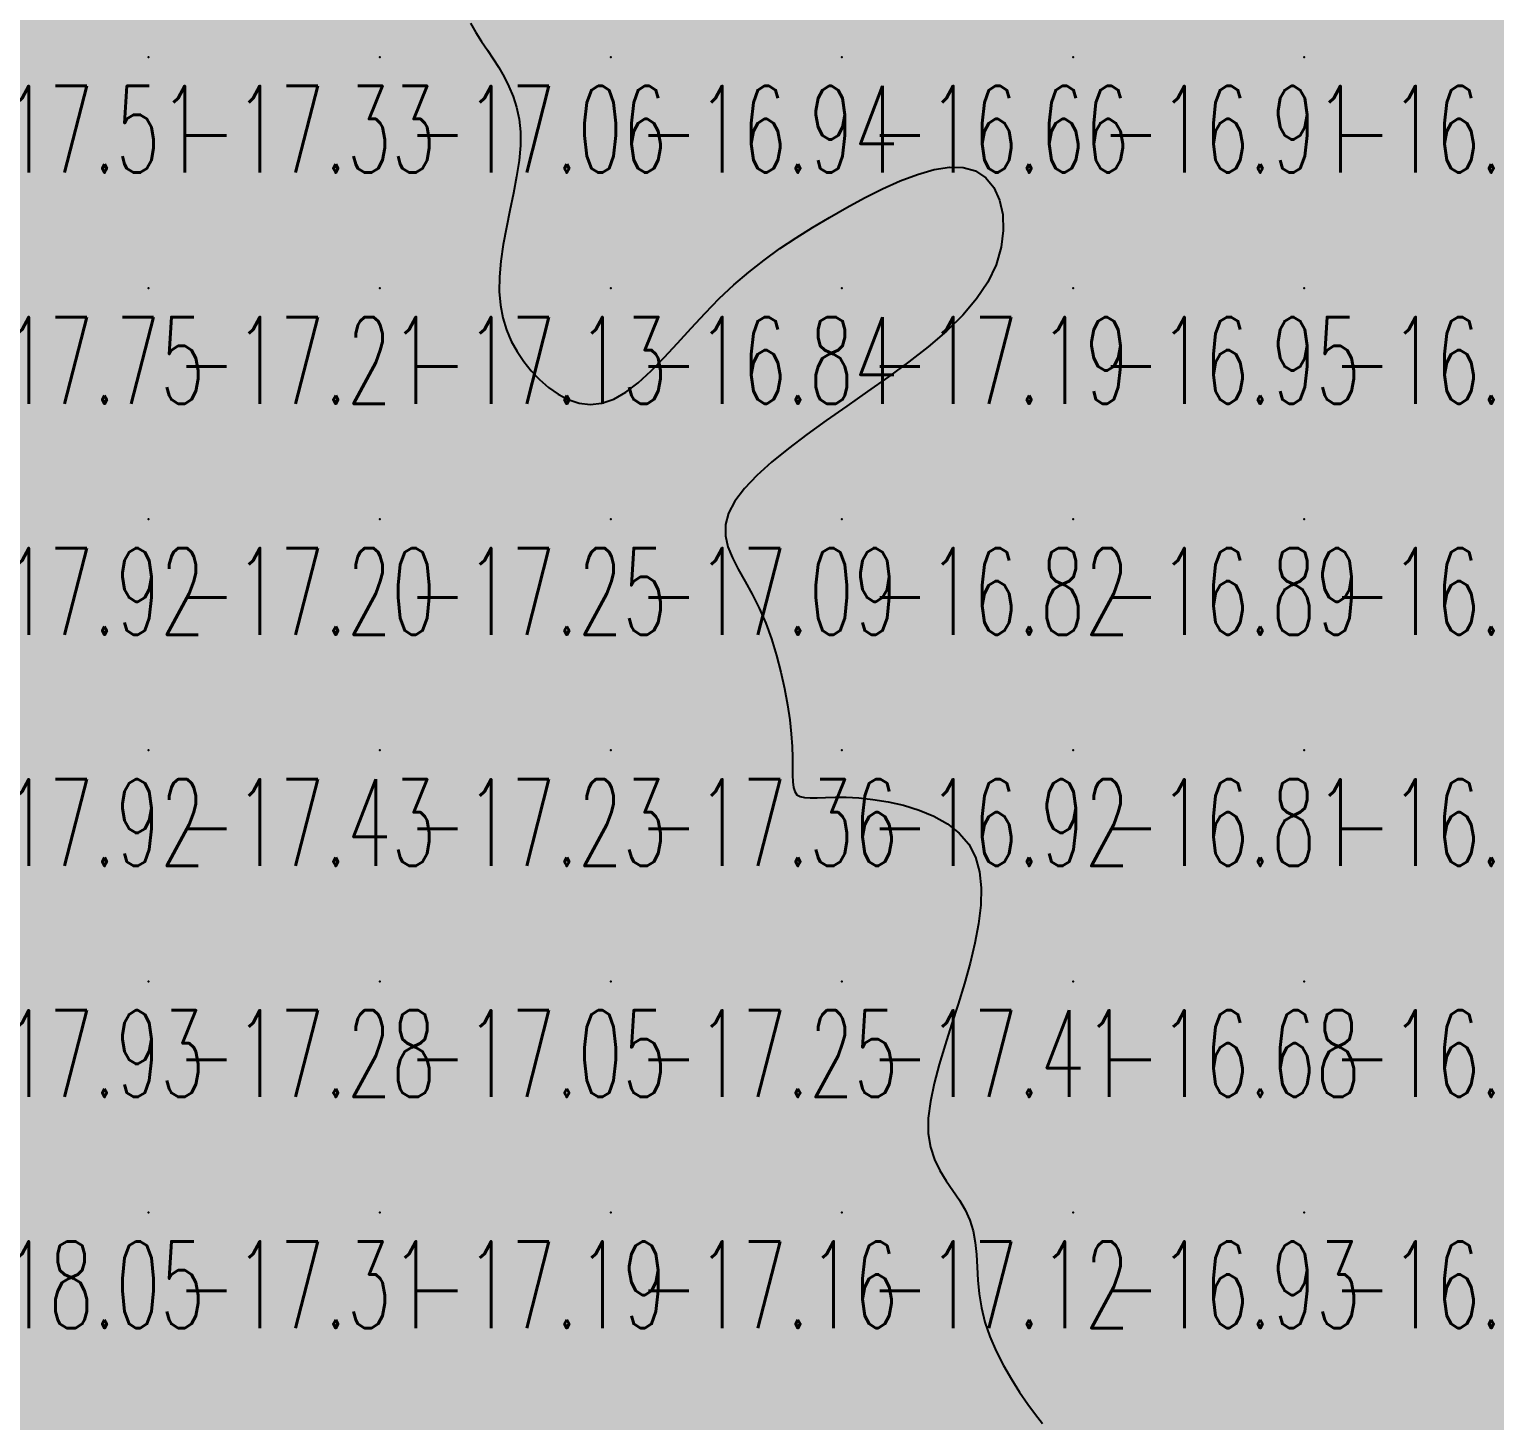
# Model space of a CAD drawing. Header units: millimetres. Extents: x 88261 to 90953, y 390274 to 392322.
# Drawn here: x 89475.1 to 89538.5, y 391018.2 to 391078.4 of the extents above; entities that cross this region are included whole.
import ezdxf
from ezdxf.enums import TextEntityAlignment as Align

# ---------------------------------------------------------------- set-up
doc = ezdxf.new("R2010")
doc.units = ezdxf.units.MM
doc.header["$LTSCALE"] = 25
for name, color, linetype in [('CN_03_00', 7, 'Continuous'), ('COTEAlt', 7, 'Continuous'), ('TN_COLORIAGE', 7, 'Continuous')]:
    doc.layers.add(name, color=color, linetype=linetype)
doc.styles.add('Simplex 1.0', font='Simplex.shx', dxfattribs={"width": 0.99, "height": 2.5})
doc.styles.get("Standard").update_dxf_attribs({"font": 'times.ttf'})

# ---------------------------------------------------------------- blocks, each defined once
blk = doc.blocks.new('COTE')
at = {"color": 0}
blk.add_point((0, 0), dxfattribs=at)
at = {"layer": 'COTEAlt'}
blk.add_attdef('ALT', text='', height=3.75, dxfattribs=at).set_placement((1.25, -1.25), align=Align.TOP_LEFT)

msp = doc.modelspace()

# ---------------------------------------------------------------- linework, layer by layer
at = {"layer": 'CN_03_00', "elevation": -17, "flags": 128}
msp.add_lwpolyline([(89494.175, 391078.706), (89494.409, 391078.297), (89494.655, 391077.909), (89494.907, 391077.533), (89495.159, 391077.159), (89495.403, 391076.779), (89495.634, 391076.385), (89495.843, 391075.971), (89496.025, 391075.533), (89496.172, 391075.063), (89496.278, 391074.556), (89496.335, 391074.007), (89496.336, 391073.408), (89496.279, 391072.758), (89496.175, 391072.065), (89496.039, 391071.343), (89495.887, 391070.604), (89495.734, 391069.861), (89495.596, 391069.126), (89495.488, 391068.412), (89495.426, 391067.732), (89495.422, 391067.095), (89495.474, 391066.501), (89495.581, 391065.947), (89495.739, 391065.43), (89495.943, 391064.946), (89496.192, 391064.492), (89496.48, 391064.066), (89496.805, 391063.663), (89497.163, 391063.284), (89497.551, 391062.941), (89497.968, 391062.647), (89498.41, 391062.417), (89498.874, 391062.266), (89499.357, 391062.208), (89499.858, 391062.257), (89500.373, 391062.429), (89500.9, 391062.731), (89501.439, 391063.147), (89501.991, 391063.655), (89502.555, 391064.232), (89503.132, 391064.856), (89503.722, 391065.505), (89504.326, 391066.156), (89504.944, 391066.787), (89505.577, 391067.379), (89506.224, 391067.935), (89506.887, 391068.456), (89507.566, 391068.949), (89508.262, 391069.418), (89508.976, 391069.868), (89509.708, 391070.302), (89510.46, 391070.726), (89511.229, 391071.14), (89512.004, 391071.53), (89512.772, 391071.876), (89513.519, 391072.161), (89514.232, 391072.366), (89514.897, 391072.472), (89515.5, 391072.46), (89516.029, 391072.313), (89516.471, 391072.017), (89516.818, 391071.59), (89517.064, 391071.052), (89517.203, 391070.427), (89517.229, 391069.737), (89517.135, 391069.005), (89516.915, 391068.252), (89516.563, 391067.501), (89516.077, 391066.771), (89515.473, 391066.062), (89514.769, 391065.374), (89513.986, 391064.702), (89513.143, 391064.045), (89512.261, 391063.4), (89511.359, 391062.765), (89510.456, 391062.137), (89509.573, 391061.515), (89508.725, 391060.9), (89507.931, 391060.295), (89507.206, 391059.702), (89506.568, 391059.124), (89506.033, 391058.563), (89505.618, 391058.022), (89505.34, 391057.503), (89505.208, 391057.006), (89505.208, 391056.525), (89505.315, 391056.048), (89505.508, 391055.567), (89505.762, 391055.071), (89506.056, 391054.55), (89506.367, 391053.995), (89506.671, 391053.395), (89506.949, 391052.745), (89507.198, 391052.057), (89507.417, 391051.344), (89507.607, 391050.623), (89507.765, 391049.908), (89507.894, 391049.214), (89507.991, 391048.557), (89508.057, 391047.952), (89508.093, 391047.41), (89508.108, 391046.933), (89508.111, 391046.519), (89508.113, 391046.166), (89508.122, 391045.871), (89508.15, 391045.633), (89508.206, 391045.45), (89508.299, 391045.319), (89508.44, 391045.237), (89508.631, 391045.195), (89508.874, 391045.183), (89509.174, 391045.188), (89509.531, 391045.202), (89509.949, 391045.212), (89510.431, 391045.208), (89510.978, 391045.18), (89511.589, 391045.117), (89512.244, 391045.013), (89512.918, 391044.861), (89513.588, 391044.656), (89514.229, 391044.392), (89514.817, 391044.062), (89515.327, 391043.66), (89515.735, 391043.181), (89516.022, 391042.621), (89516.196, 391041.987), (89516.269, 391041.288), (89516.252, 391040.534), (89516.159, 391039.733), (89516.002, 391038.896), (89515.794, 391038.032), (89515.546, 391037.15), (89515.273, 391036.259), (89514.989, 391035.371), (89514.712, 391034.495), (89514.456, 391033.641), (89514.239, 391032.821), (89514.077, 391032.043), (89513.986, 391031.319), (89513.982, 391030.658), (89514.075, 391030.068), (89514.25, 391029.539), (89514.485, 391029.058), (89514.758, 391028.611), (89515.046, 391028.186), (89515.329, 391027.77), (89515.584, 391027.348), (89515.788, 391026.909), (89515.928, 391026.442), (89516.015, 391025.946), (89516.066, 391025.424), (89516.1, 391024.877), (89516.135, 391024.31), (89516.189, 391023.723), (89516.281, 391023.119), (89516.428, 391022.5), (89516.644, 391021.871), (89516.918, 391021.241), (89517.236, 391020.623), (89517.58, 391020.027), (89517.937, 391019.467), (89518.29, 391018.952), (89518.625, 391018.496), (89518.925, 391018.11)], dxfattribs=at)
at = {"layer": 'TN_COLORIAGE', "color": 193}
for points in [[(89470.249, 391077.239, -17.182), (89480.249, 391077.239, -17.182), (89480.249, 391087.239, -17.182)], [(89470.249, 391087.239, -17.182), (89470.249, 391077.239, -17.182), (89480.249, 391087.239, -17.182)], [(89480.249, 391077.239, -17.084), (89490.249, 391077.239, -17.084), (89490.249, 391087.239, -17.084)], [(89480.249, 391087.239, -17.084), (89480.249, 391077.239, -17.084), (89490.249, 391087.239, -17.084)], [(89490.249, 391087.239, -17), (89493.682, 391087.239, -17), (89490.249, 391077.239, -17), (89493.016, 391080.006, -17)], [(89493.016, 391080.006, -17.062), (89495.234, 391077.239, -17.062), (89490.249, 391077.239, -17.062)], [(89470.249, 391067.239, -17.327), (89480.249, 391067.239, -17.327), (89480.249, 391077.239, -17.327)], [(89470.249, 391077.239, -17.327), (89470.249, 391067.239, -17.327), (89480.249, 391077.239, -17.327)], [(89480.249, 391067.239, -17.062), (89490.249, 391067.239, -17.062), (89490.249, 391077.239, -17.062)], [(89480.249, 391077.239, -17.062), (89480.249, 391067.239, -17.062), (89490.249, 391077.239, -17.062)], [(89490.249, 391067.239, -17), (89497.002, 391073.992, -17), (89490.249, 391077.239, -17), (89495.234, 391077.239, -17)], [(89494.776, 391067.239, -17.129), (89497.002, 391073.992, -17.129), (89490.249, 391067.239, -17.129)], [(89516.971, 391073.962, -17.187), (89518.04, 391067.239, -17.187), (89510.249, 391067.239, -17.187)], [(89510.249, 391070.788, -17.187), (89516.971, 391073.962, -17.187), (89510.249, 391067.239, -17.187)], [(89510.249, 391070.788, -17.187), (89504.792, 391067.239, -17.187), (89510.249, 391067.239, -17.187)], [(89470.249, 391057.239, -17.211), (89480.249, 391057.239, -17.211), (89480.249, 391067.239, -17.211)], [(89470.249, 391067.239, -17.211), (89470.249, 391057.239, -17.211), (89480.249, 391067.239, -17.211)], [(89480.249, 391057.239, -17.129), (89490.249, 391057.239, -17.129), (89490.249, 391067.239, -17.129)], [(89480.249, 391067.239, -17.129), (89480.249, 391057.239, -17.129), (89490.249, 391067.239, -17.129)], [(89490.249, 391057.239, -17), (89496.451, 391063.441, -17), (89490.249, 391067.239, -17), (89494.776, 391067.239, -17)], [(89510.249, 391067.239, -17), (89510.249, 391062.087, -17), (89500.249, 391057.239, -17), (89503.702, 391057.239, -17)], [(89510.249, 391067.239, -17), (89504.792, 391067.239, -17), (89500.249, 391057.239, -17), (89500.249, 391060.973, -17)], [(89510.249, 391062.087, -17.187), (89518.04, 391067.239, -17.187), (89510.249, 391067.239, -17.187)], [(89490.249, 391057.239, -17), (89496.451, 391063.441, -17), (89500.249, 391057.239, -17), (89500.249, 391060.973, -17)], [(89470.249, 391047.239, -17.201), (89480.249, 391047.239, -17.201), (89480.249, 391057.239, -17.201)], [(89470.249, 391057.239, -17.201), (89470.249, 391047.239, -17.201), (89480.249, 391057.239, -17.201)], [(89480.249, 391047.239, -17.254), (89490.249, 391047.239, -17.254), (89490.249, 391057.239, -17.254)], [(89480.249, 391057.239, -17.254), (89480.249, 391047.239, -17.254), (89490.249, 391057.239, -17.254)], [(89490.249, 391047.239, -17.093), (89500.249, 391047.239, -17.093), (89500.249, 391057.239, -17.093)], [(89490.249, 391057.239, -17.093), (89490.249, 391047.239, -17.093), (89500.249, 391057.239, -17.093)], [(89500.249, 391047.239, -17), (89506.982, 391053.973, -17), (89500.249, 391057.239, -17), (89503.702, 391057.239, -17)], [(89506.982, 391053.973, -17.362), (89508.393, 391047.239, -17.362), (89500.249, 391047.239, -17.362)], [(89470.249, 391037.239, -17.434), (89480.249, 391037.239, -17.434), (89480.249, 391047.239, -17.434)], [(89470.249, 391047.239, -17.434), (89470.249, 391037.239, -17.434), (89480.249, 391047.239, -17.434)], [(89480.249, 391037.239, -17.228), (89490.249, 391037.239, -17.228), (89490.249, 391047.239, -17.228)], [(89480.249, 391047.239, -17.228), (89480.249, 391037.239, -17.228), (89490.249, 391047.239, -17.228)], [(89490.249, 391037.239, -17.362), (89500.249, 391037.239, -17.362), (89500.249, 391047.239, -17.362)], [(89490.249, 391047.239, -17.362), (89490.249, 391037.239, -17.362), (89500.249, 391047.239, -17.362)], [(89500.249, 391047.239, -17), (89508.393, 391047.239, -17), (89500.249, 391037.239, -17), (89507.789, 391044.779, -17)], [(89510.249, 391037.239, -17), (89510.249, 391045.557, -17), (89500.249, 391037.239, -17), (89507.789, 391044.779, -17)], [(89517.082, 391044.073, -17.408), (89510.249, 391045.557, -17.408), (89510.249, 391037.239, -17.408)], [(89515.83, 391037.239, -17.408), (89517.082, 391044.073, -17.408), (89510.249, 391037.239, -17.408)], [(89470.249, 391031.101, -17.278), (89470.837, 391027.828, -17.278), (89470.249, 391037.239, -17.278), (89480.249, 391037.239, -17.278)], [(89470.863, 391027.239, -17.278), (89470.837, 391027.828, -17.278), (89480.249, 391027.239, -17.278), (89480.249, 391037.239, -17.278)], [(89480.249, 391027.239, -17.046), (89490.249, 391027.239, -17.046), (89490.249, 391037.239, -17.046)], [(89480.249, 391037.239, -17.046), (89480.249, 391027.239, -17.046), (89490.249, 391037.239, -17.046)], [(89490.249, 391027.239, -17.253), (89500.249, 391027.239, -17.253), (89500.249, 391037.239, -17.253)], [(89490.249, 391037.239, -17.253), (89490.249, 391027.239, -17.253), (89500.249, 391037.239, -17.253)], [(89500.249, 391027.239, -17.408), (89510.249, 391027.239, -17.408), (89510.249, 391037.239, -17.408)], [(89500.249, 391037.239, -17.408), (89500.249, 391027.239, -17.408), (89510.249, 391037.239, -17.408)], [(89510.249, 391037.239, -17), (89515.83, 391037.239, -17), (89510.249, 391027.239, -17), (89512.877, 391029.868, -17)], [(89512.877, 391029.868, -17.115), (89516.553, 391027.239, -17.115), (89510.249, 391027.239, -17.115)], [(89470.249, 391017.239, -17.31), (89480.249, 391017.239, -17.31), (89480.249, 391027.239, -17.31)], [(89470.249, 391026.103, -17.31), (89470.863, 391027.239, -17.31), (89470.249, 391017.239, -17.31), (89480.249, 391027.239, -17.31)], [(89480.249, 391017.239, -17.188), (89490.249, 391017.239, -17.188), (89490.249, 391027.239, -17.188)], [(89480.249, 391027.239, -17.188), (89480.249, 391017.239, -17.188), (89490.249, 391027.239, -17.188)], [(89490.249, 391017.239, -17.165), (89500.249, 391017.239, -17.165), (89500.249, 391027.239, -17.165)], [(89490.249, 391027.239, -17.165), (89490.249, 391017.239, -17.165), (89500.249, 391027.239, -17.165)], [(89500.249, 391017.239, -17.115), (89510.249, 391017.239, -17.115), (89510.249, 391027.239, -17.115)], [(89500.249, 391027.239, -17.115), (89500.249, 391017.239, -17.115), (89510.249, 391027.239, -17.115)], [(89510.249, 391027.239, -17), (89516.553, 391027.239, -17), (89510.249, 391017.239, -17), (89515.64, 391022.63, -17)], [(89515.64, 391022.63, -17.079), (89519.457, 391017.239, -17.079), (89510.249, 391017.239, -17.079)]]:
    msp.add_solid(points, dxfattribs=at)
at = {"layer": 'TN_COLORIAGE', "color": 183}
for points in [[(89495.234, 391077.239, -16.839), (89493.016, 391080.006, -16.839), (89500.249, 391077.239, -16.839), (89500.249, 391087.239, -16.839)], [(89500.249, 391077.239, -16.403), (89510.249, 391077.239, -16.403), (89510.249, 391087.239, -16.403)], [(89500.249, 391087.239, -16.403), (89500.249, 391077.239, -16.403), (89510.249, 391087.239, -16.403)], [(89510.249, 391077.239, -16.897), (89520.249, 391077.239, -16.897), (89520.249, 391087.239, -16.897)], [(89510.249, 391087.239, -16.897), (89510.249, 391077.239, -16.897), (89520.249, 391087.239, -16.897)], [(89520.249, 391077.239, -16.895), (89530.249, 391077.239, -16.895), (89530.249, 391087.239, -16.895)], [(89520.249, 391087.239, -16.895), (89520.249, 391077.239, -16.895), (89530.249, 391087.239, -16.895)], [(89530.249, 391077.239, -16.079), (89540.249, 391077.239, -16.079), (89540.249, 391087.239, -16.079)], [(89530.249, 391087.239, -16.079), (89530.249, 391077.239, -16.079), (89540.249, 391087.239, -16.079)], [(89497.002, 391073.992, -16.844), (89494.776, 391067.239, -16.844), (89500.249, 391077.239, -16.844), (89500.249, 391067.239, -16.844)], [(89495.234, 391077.239, -16.938), (89497.002, 391073.992, -16.938), (89500.249, 391077.239, -16.938)], [(89504.792, 391067.239, -16.66), (89510.249, 391070.788, -16.66), (89500.249, 391067.239, -16.66), (89510.249, 391077.239, -16.66)], [(89500.249, 391077.239, -16.66), (89500.249, 391067.239, -16.66), (89510.249, 391077.239, -16.66)], [(89516.971, 391073.962, -16.66), (89510.249, 391070.788, -16.66), (89520.249, 391077.239, -16.66), (89510.249, 391077.239, -16.66)], [(89518.04, 391067.239, -16.909), (89516.971, 391073.962, -16.909), (89520.249, 391067.239, -16.909), (89520.249, 391077.239, -16.909)], [(89520.249, 391067.239, -16.618), (89530.249, 391067.239, -16.618), (89530.249, 391077.239, -16.618)], [(89520.249, 391077.239, -16.618), (89520.249, 391067.239, -16.618), (89530.249, 391077.239, -16.618)], [(89530.249, 391067.239, -16.229), (89540.249, 391067.239, -16.229), (89540.249, 391077.239, -16.229)], [(89530.249, 391077.239, -16.229), (89530.249, 391067.239, -16.229), (89540.249, 391077.239, -16.229)], [(89494.776, 391067.239, -16.844), (89496.451, 391063.441, -16.844), (89500.249, 391067.239, -16.844)], [(89500.249, 391060.973, -16.844), (89496.451, 391063.441, -16.844), (89500.249, 391067.239, -16.844)], [(89500.249, 391060.973, -16.844), (89504.792, 391067.239, -16.844), (89500.249, 391067.239, -16.844)], [(89510.249, 391057.239, -16.947), (89520.249, 391057.239, -16.947), (89520.249, 391067.239, -16.947)], [(89518.04, 391067.239, -16.824), (89510.249, 391062.087, -16.824), (89520.249, 391067.239, -16.824), (89510.249, 391057.239, -16.824)], [(89520.249, 391057.239, -16.229), (89530.249, 391057.239, -16.229), (89530.249, 391067.239, -16.229)], [(89520.249, 391067.239, -16.229), (89520.249, 391057.239, -16.229), (89530.249, 391067.239, -16.229)], [(89530.249, 391057.239, -16.197), (89540.249, 391057.239, -16.197), (89540.249, 391067.239, -16.197)], [(89530.249, 391067.239, -16.197), (89530.249, 391057.239, -16.197), (89540.249, 391067.239, -16.197)], [(89503.702, 391057.239, -16.824), (89510.249, 391062.087, -16.824), (89510.249, 391057.239, -16.824)], [(89503.702, 391057.239, -16.824), (89506.982, 391053.973, -16.824), (89510.249, 391057.239, -16.824)], [(89508.393, 391047.239, -16.824), (89506.982, 391053.973, -16.824), (89510.249, 391047.239, -16.824), (89510.249, 391057.239, -16.824)], [(89510.249, 391047.239, -16.888), (89520.249, 391047.239, -16.888), (89520.249, 391057.239, -16.888)], [(89510.249, 391057.239, -16.888), (89510.249, 391047.239, -16.888), (89520.249, 391057.239, -16.888)], [(89520.249, 391047.239, -16.577), (89530.249, 391047.239, -16.577), (89530.249, 391057.239, -16.577)], [(89520.249, 391057.239, -16.577), (89520.249, 391047.239, -16.577), (89530.249, 391057.239, -16.577)], [(89530.249, 391047.239, -16.394), (89540.249, 391047.239, -16.394), (89540.249, 391057.239, -16.394)], [(89530.249, 391057.239, -16.394), (89530.249, 391047.239, -16.394), (89540.249, 391057.239, -16.394)], [(89507.789, 391044.779, -16.917), (89510.249, 391045.557, -16.917), (89510.249, 391047.239, -16.917)], [(89507.789, 391044.779, -16.917), (89508.393, 391047.239, -16.917), (89510.249, 391047.239, -16.917)], [(89510.249, 391045.557, -16.811), (89517.082, 391044.073, -16.811), (89510.249, 391047.239, -16.811), (89520.249, 391047.239, -16.811)], [(89517.082, 391044.073, -16.677), (89515.83, 391037.239, -16.677), (89520.249, 391047.239, -16.677), (89520.249, 391037.239, -16.677)], [(89520.249, 391037.239, -16.689), (89530.249, 391037.239, -16.689), (89530.249, 391047.239, -16.689)], [(89520.249, 391047.239, -16.689), (89520.249, 391037.239, -16.689), (89530.249, 391047.239, -16.689)], [(89530.249, 391037.239, -16.498), (89540.249, 391037.239, -16.498), (89540.249, 391047.239, -16.498)], [(89530.249, 391047.239, -16.498), (89530.249, 391037.239, -16.498), (89540.249, 391047.239, -16.498)], [(89516.553, 391027.239, -16.677), (89512.877, 391029.868, -16.677), (89520.249, 391027.239, -16.677), (89520.249, 391037.239, -16.677)], [(89512.877, 391029.868, -16.677), (89515.83, 391037.239, -16.677), (89520.249, 391037.239, -16.677)], [(89520.249, 391027.239, -16.02), (89530.249, 391027.239, -16.02), (89530.249, 391037.239, -16.02)], [(89520.249, 391037.239, -16.02), (89520.249, 391027.239, -16.02), (89530.249, 391037.239, -16.02)], [(89530.249, 391027.239, -16.864), (89540.249, 391027.239, -16.864), (89540.249, 391037.239, -16.864)], [(89530.249, 391037.239, -16.864), (89530.249, 391027.239, -16.864), (89540.249, 391037.239, -16.864)], [(89519.457, 391017.239, -16.932), (89515.64, 391022.63, -16.932), (89520.249, 391017.239, -16.932), (89520.249, 391027.239, -16.932)], [(89515.64, 391022.63, -16.932), (89516.553, 391027.239, -16.932), (89520.249, 391027.239, -16.932)], [(89520.249, 391017.239, -16.546), (89530.249, 391017.239, -16.546), (89530.249, 391027.239, -16.546)], [(89520.249, 391027.239, -16.546), (89520.249, 391017.239, -16.546), (89530.249, 391027.239, -16.546)], [(89530.249, 391017.239, -16.586), (89540.249, 391017.239, -16.586), (89540.249, 391027.239, -16.586)], [(89530.249, 391027.239, -16.586), (89530.249, 391017.239, -16.586), (89540.249, 391027.239, -16.586)]]:
    msp.add_solid(points, dxfattribs=at)

# ---------------------------------------------------------------- block references
at = {"layer": 'COTEAlt'}
ref = msp.add_blockref('COTE', (89470.249, 391077.239), dxfattribs=at)
ref.add_attrib('ALT', '-17.51', dxfattribs={"height": 3.75, "style": 'Simplex 1.0', "width": 0.6}).set_placement((89471.499, 391075.989), align=Align.TOP_LEFT)
ref = msp.add_blockref('COTE', (89480.249, 391077.239), dxfattribs=at)
ref.add_attrib('ALT', '-17.33', dxfattribs={"height": 3.75, "style": 'Simplex 1.0', "width": 0.6}).set_placement((89481.499, 391075.989), align=Align.TOP_LEFT)
ref = msp.add_blockref('COTE', (89490.249, 391077.239), dxfattribs=at)
ref.add_attrib('ALT', '-17.06', dxfattribs={"height": 3.75, "style": 'Simplex 1.0', "width": 0.6}).set_placement((89491.499, 391075.989), align=Align.TOP_LEFT)
ref = msp.add_blockref('COTE', (89500.249, 391077.239), dxfattribs=at)
ref.add_attrib('ALT', '-16.94', dxfattribs={"height": 3.75, "style": 'Simplex 1.0', "width": 0.6}).set_placement((89501.499, 391075.989), align=Align.TOP_LEFT)
ref = msp.add_blockref('COTE', (89510.249, 391077.239), dxfattribs=at)
ref.add_attrib('ALT', '-16.66', dxfattribs={"height": 3.75, "style": 'Simplex 1.0', "width": 0.6}).set_placement((89511.499, 391075.989), align=Align.TOP_LEFT)
ref = msp.add_blockref('COTE', (89520.249, 391077.239), dxfattribs=at)
ref.add_attrib('ALT', '-16.91', dxfattribs={"height": 3.75, "style": 'Simplex 1.0', "width": 0.6}).set_placement((89521.499, 391075.989), align=Align.TOP_LEFT)
ref = msp.add_blockref('COTE', (89530.249, 391077.239), dxfattribs=at)
ref.add_attrib('ALT', '-16.62', dxfattribs={"height": 3.75, "style": 'Simplex 1.0', "width": 0.6}).set_placement((89531.499, 391075.989), align=Align.TOP_LEFT)
ref = msp.add_blockref('COTE', (89470.249, 391067.239), dxfattribs=at)
ref.add_attrib('ALT', '-17.75', dxfattribs={"height": 3.75, "style": 'Simplex 1.0', "width": 0.6}).set_placement((89471.499, 391065.989), align=Align.TOP_LEFT)
ref = msp.add_blockref('COTE', (89480.249, 391067.239), dxfattribs=at)
ref.add_attrib('ALT', '-17.21', dxfattribs={"height": 3.75, "style": 'Simplex 1.0', "width": 0.6}).set_placement((89481.499, 391065.989), align=Align.TOP_LEFT)
ref = msp.add_blockref('COTE', (89490.249, 391067.239), dxfattribs=at)
ref.add_attrib('ALT', '-17.13', dxfattribs={"height": 3.75, "style": 'Simplex 1.0', "width": 0.6}).set_placement((89491.499, 391065.989), align=Align.TOP_LEFT)
ref = msp.add_blockref('COTE', (89500.249, 391067.239), dxfattribs=at)
ref.add_attrib('ALT', '-16.84', dxfattribs={"height": 3.75, "style": 'Simplex 1.0', "width": 0.6}).set_placement((89501.499, 391065.989), align=Align.TOP_LEFT)
ref = msp.add_blockref('COTE', (89510.249, 391067.239), dxfattribs=at)
ref.add_attrib('ALT', '-17.19', dxfattribs={"height": 3.75, "style": 'Simplex 1.0', "width": 0.6}).set_placement((89511.499, 391065.989), align=Align.TOP_LEFT)
ref = msp.add_blockref('COTE', (89520.249, 391067.239), dxfattribs=at)
ref.add_attrib('ALT', '-16.95', dxfattribs={"height": 3.75, "style": 'Simplex 1.0', "width": 0.6}).set_placement((89521.499, 391065.989), align=Align.TOP_LEFT)
ref = msp.add_blockref('COTE', (89530.249, 391067.239), dxfattribs=at)
ref.add_attrib('ALT', '-16.23', dxfattribs={"height": 3.75, "style": 'Simplex 1.0', "width": 0.6}).set_placement((89531.499, 391065.989), align=Align.TOP_LEFT)
ref = msp.add_blockref('COTE', (89470.249, 391057.239), dxfattribs=at)
ref.add_attrib('ALT', '-17.92', dxfattribs={"height": 3.75, "style": 'Simplex 1.0', "width": 0.6}).set_placement((89471.499, 391055.989), align=Align.TOP_LEFT)
ref = msp.add_blockref('COTE', (89480.249, 391057.239), dxfattribs=at)
ref.add_attrib('ALT', '-17.20', dxfattribs={"height": 3.75, "style": 'Simplex 1.0', "width": 0.6}).set_placement((89481.499, 391055.989), align=Align.TOP_LEFT)
ref = msp.add_blockref('COTE', (89490.249, 391057.239), dxfattribs=at)
ref.add_attrib('ALT', '-17.25', dxfattribs={"height": 3.75, "style": 'Simplex 1.0', "width": 0.6}).set_placement((89491.499, 391055.989), align=Align.TOP_LEFT)
ref = msp.add_blockref('COTE', (89500.249, 391057.239), dxfattribs=at)
ref.add_attrib('ALT', '-17.09', dxfattribs={"height": 3.75, "style": 'Simplex 1.0', "width": 0.6}).set_placement((89501.499, 391055.989), align=Align.TOP_LEFT)
ref = msp.add_blockref('COTE', (89510.249, 391057.239), dxfattribs=at)
ref.add_attrib('ALT', '-16.82', dxfattribs={"height": 3.75, "style": 'Simplex 1.0', "width": 0.6}).set_placement((89511.499, 391055.989), align=Align.TOP_LEFT)
ref = msp.add_blockref('COTE', (89520.249, 391057.239), dxfattribs=at)
ref.add_attrib('ALT', '-16.89', dxfattribs={"height": 3.75, "style": 'Simplex 1.0', "width": 0.6}).set_placement((89521.499, 391055.989), align=Align.TOP_LEFT)
ref = msp.add_blockref('COTE', (89530.249, 391057.239), dxfattribs=at)
ref.add_attrib('ALT', '-16.58', dxfattribs={"height": 3.75, "style": 'Simplex 1.0', "width": 0.6}).set_placement((89531.499, 391055.989), align=Align.TOP_LEFT)
ref = msp.add_blockref('COTE', (89470.249, 391047.239), dxfattribs=at)
ref.add_attrib('ALT', '-17.92', dxfattribs={"height": 3.75, "style": 'Simplex 1.0', "width": 0.6}).set_placement((89471.499, 391045.989), align=Align.TOP_LEFT)
ref = msp.add_blockref('COTE', (89480.249, 391047.239), dxfattribs=at)
ref.add_attrib('ALT', '-17.43', dxfattribs={"height": 3.75, "style": 'Simplex 1.0', "width": 0.6}).set_placement((89481.499, 391045.989), align=Align.TOP_LEFT)
ref = msp.add_blockref('COTE', (89490.249, 391047.239), dxfattribs=at)
ref.add_attrib('ALT', '-17.23', dxfattribs={"height": 3.75, "style": 'Simplex 1.0', "width": 0.6}).set_placement((89491.499, 391045.989), align=Align.TOP_LEFT)
ref = msp.add_blockref('COTE', (89500.249, 391047.239), dxfattribs=at)
ref.add_attrib('ALT', '-17.36', dxfattribs={"height": 3.75, "style": 'Simplex 1.0', "width": 0.6}).set_placement((89501.499, 391045.989), align=Align.TOP_LEFT)
ref = msp.add_blockref('COTE', (89510.249, 391047.239), dxfattribs=at)
ref.add_attrib('ALT', '-16.92', dxfattribs={"height": 3.75, "style": 'Simplex 1.0', "width": 0.6}).set_placement((89511.499, 391045.989), align=Align.TOP_LEFT)
ref = msp.add_blockref('COTE', (89520.249, 391047.239), dxfattribs=at)
ref.add_attrib('ALT', '-16.81', dxfattribs={"height": 3.75, "style": 'Simplex 1.0', "width": 0.6}).set_placement((89521.499, 391045.989), align=Align.TOP_LEFT)
ref = msp.add_blockref('COTE', (89530.249, 391047.239), dxfattribs=at)
ref.add_attrib('ALT', '-16.69', dxfattribs={"height": 3.75, "style": 'Simplex 1.0', "width": 0.6}).set_placement((89531.499, 391045.989), align=Align.TOP_LEFT)
ref = msp.add_blockref('COTE', (89470.249, 391037.239), dxfattribs=at)
ref.add_attrib('ALT', '-17.93', dxfattribs={"height": 3.75, "style": 'Simplex 1.0', "width": 0.6}).set_placement((89471.499, 391035.989), align=Align.TOP_LEFT)
ref = msp.add_blockref('COTE', (89480.249, 391037.239), dxfattribs=at)
ref.add_attrib('ALT', '-17.28', dxfattribs={"height": 3.75, "style": 'Simplex 1.0', "width": 0.6}).set_placement((89481.499, 391035.989), align=Align.TOP_LEFT)
ref = msp.add_blockref('COTE', (89490.249, 391037.239), dxfattribs=at)
ref.add_attrib('ALT', '-17.05', dxfattribs={"height": 3.75, "style": 'Simplex 1.0', "width": 0.6}).set_placement((89491.499, 391035.989), align=Align.TOP_LEFT)
ref = msp.add_blockref('COTE', (89500.249, 391037.239), dxfattribs=at)
ref.add_attrib('ALT', '-17.25', dxfattribs={"height": 3.75, "style": 'Simplex 1.0', "width": 0.6}).set_placement((89501.499, 391035.989), align=Align.TOP_LEFT)
ref = msp.add_blockref('COTE', (89510.249, 391037.239), dxfattribs=at)
ref.add_attrib('ALT', '-17.41', dxfattribs={"height": 3.75, "style": 'Simplex 1.0', "width": 0.6}).set_placement((89511.499, 391035.989), align=Align.TOP_LEFT)
ref = msp.add_blockref('COTE', (89520.249, 391037.239), dxfattribs=at)
ref.add_attrib('ALT', '-16.68', dxfattribs={"height": 3.75, "style": 'Simplex 1.0', "width": 0.6}).set_placement((89521.499, 391035.989), align=Align.TOP_LEFT)
ref = msp.add_blockref('COTE', (89530.249, 391037.239), dxfattribs=at)
ref.add_attrib('ALT', '-16.02', dxfattribs={"height": 3.75, "style": 'Simplex 1.0', "width": 0.6}).set_placement((89531.499, 391035.989), align=Align.TOP_LEFT)
ref = msp.add_blockref('COTE', (89470.249, 391027.239), dxfattribs=at)
ref.add_attrib('ALT', '-18.05', dxfattribs={"height": 3.75, "style": 'Simplex 1.0', "width": 0.6}).set_placement((89471.499, 391025.989), align=Align.TOP_LEFT)
ref = msp.add_blockref('COTE', (89480.249, 391027.239), dxfattribs=at)
ref.add_attrib('ALT', '-17.31', dxfattribs={"height": 3.75, "style": 'Simplex 1.0', "width": 0.6}).set_placement((89481.499, 391025.989), align=Align.TOP_LEFT)
ref = msp.add_blockref('COTE', (89490.249, 391027.239), dxfattribs=at)
ref.add_attrib('ALT', '-17.19', dxfattribs={"height": 3.75, "style": 'Simplex 1.0', "width": 0.6}).set_placement((89491.499, 391025.989), align=Align.TOP_LEFT)
ref = msp.add_blockref('COTE', (89500.249, 391027.239), dxfattribs=at)
ref.add_attrib('ALT', '-17.16', dxfattribs={"height": 3.75, "style": 'Simplex 1.0', "width": 0.6}).set_placement((89501.499, 391025.989), align=Align.TOP_LEFT)
ref = msp.add_blockref('COTE', (89510.249, 391027.239), dxfattribs=at)
ref.add_attrib('ALT', '-17.12', dxfattribs={"height": 3.75, "style": 'Simplex 1.0', "width": 0.6}).set_placement((89511.499, 391025.989), align=Align.TOP_LEFT)
ref = msp.add_blockref('COTE', (89520.249, 391027.239), dxfattribs=at)
ref.add_attrib('ALT', '-16.93', dxfattribs={"height": 3.75, "style": 'Simplex 1.0', "width": 0.6}).set_placement((89521.499, 391025.989), align=Align.TOP_LEFT)
ref = msp.add_blockref('COTE', (89530.249, 391027.239), dxfattribs=at)
ref.add_attrib('ALT', '-16.55', dxfattribs={"height": 3.75, "style": 'Simplex 1.0', "width": 0.6}).set_placement((89531.499, 391025.989), align=Align.TOP_LEFT)

doc.saveas('drawing.dxf')
